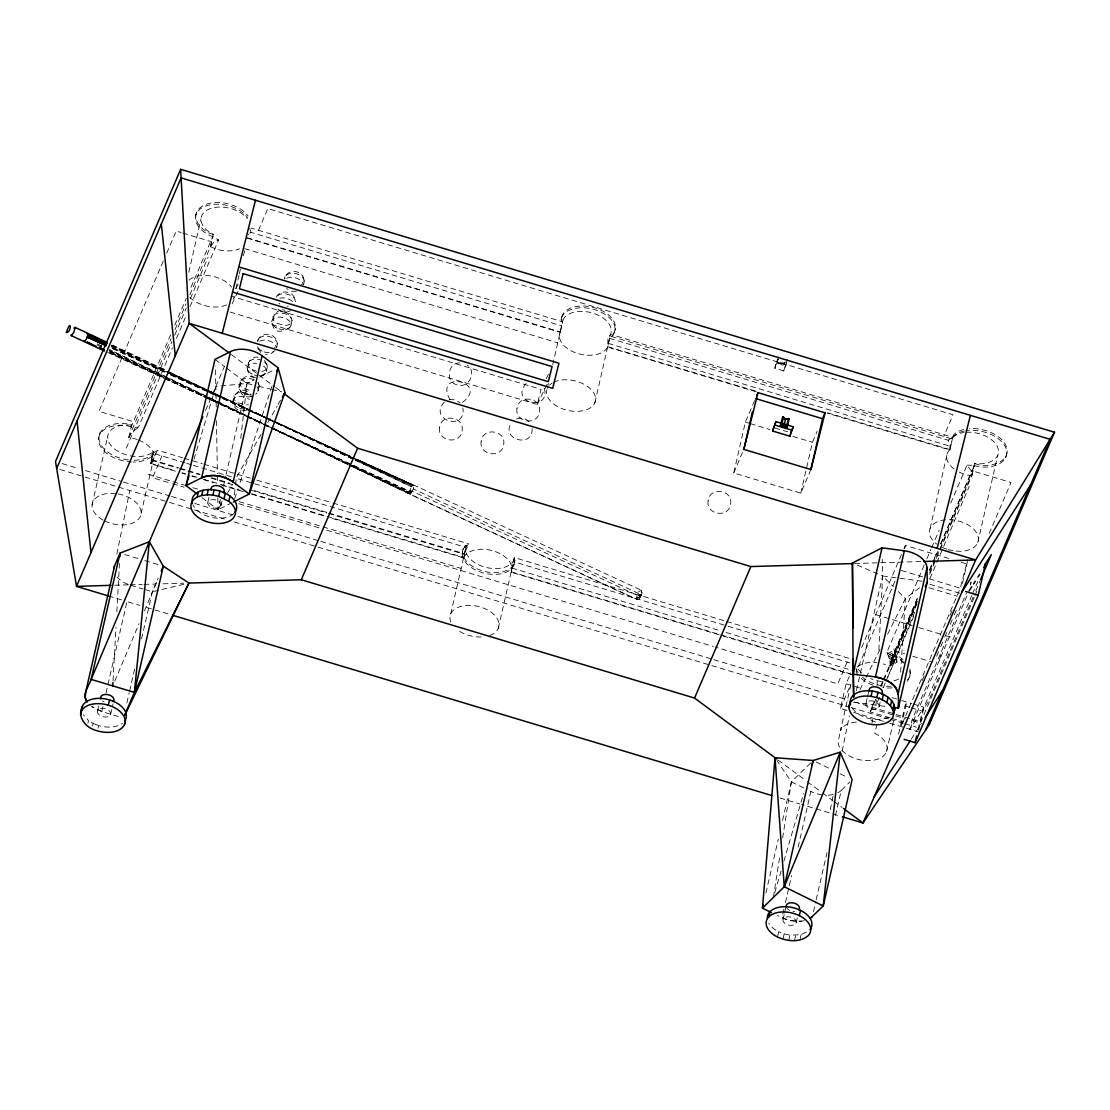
<?xml version="1.0" encoding="UTF-8"?>
<svg xmlns="http://www.w3.org/2000/svg" width="1110" height="1110" viewBox="0 0 1110 1110"><rect width="100%" height="100%" fill="white"/><g stroke="black" fill="none" stroke-linecap="round" stroke-linejoin="round"><path stroke-width="0.75" stroke-dasharray="5 3.75" d="M853.34 675.185L511.127 572.219L514.235 557.567L724.955 620.962M959.317 472.152A24.947 15.179 12.9 0 0 971.666 475.802L971.014 470.446L966.99 465.159L950.687 503.232M924.2 565.101L886.834 652.347C888.68 655.857 891.802 664.432 889.332 666.194A24.947 15.179 12.9 0 0 883.338 663.946M896.88 662.143L896.45 656.163L893.564 648.24L896.88 662.143L890.151 666.264L892.537 656.149L918.692 595.043M876.303 700.008L876.04 705.169L880.022 695.568M876.997 686.216L877.358 679.334M878.856 650.044L882.63 575.951L882.284 559.398M113.053 680.735L115.981 627.275M116.841 611.763L119.492 563.491M532.106 428.585C533.147 449.148 499.375 438.936 511.765 422.466M246.753 410.145C222.985 416.014 235.001 376.942 251.318 395.049M251.332 396.561C233.6 400.294 237.318 369.491 253.732 377.65M255.716 377.4C241.855 375.971 246.808 353.202 260.017 357.684M259.143 385.878L257.922 391.497M267.385 366.647L266.15 372.266M289.863 327.478C260.975 345.904 272.991 290.196 291.666 318.875M277.264 343.573L276.834 347.263M292.027 320.499L290.792 326.132M304.154 280.774L303.724 284.451M900.654 672.202L905.371 598.609L898.184 591.463M234.376 495.032L235.348 486.458M235.542 484.737L236.319 477.883M240.759 438.408L246.961 383.505L254.037 379.925M272.103 427.974L409.548 494.103L636.668 599.497C649.364 586.052 633.338 589.798 637.681 599.553M949.855 450.036L950.007 444.43L948.12 440.198L607.975 337.856L610.542 334.346L952.768 437.312L949.855 450.036L827.519 413.239M954.156 469.031A24.947 15.179 12.9 0 1 949.647 449.827L952.394 439.074L610.139 336.094M773.379 897.435L779.733 856.656M782.647 837.967L791.388 781.884L810.772 762.861M756.423 391.844L607.628 347.083L610.542 334.346A24.947 15.179 12.9 0 0 592.795 313.089A24.947 15.179 12.9 0 0 562.964 320.027L561.688 319.652L561.48 317.987A27.473 16.719 12.9 0 1 595.237 307.928A27.473 16.719 12.9 0 1 613.136 333.777L611.499 336.51L612.734 335.525A27.473 16.719 12.9 0 0 594.835 309.676A27.473 16.719 12.9 0 0 561.077 319.736L561.285 321.4L561.688 319.652M247.128 238.123L560.148 332.306A24.947 15.179 12.9 0 0 577.908 353.563A24.947 15.179 12.9 0 0 607.739 346.625L607.975 337.856M234.016 395.854L234.585 399.822A7.395 4.509 12.9 0 0 237.665 402.722L246.045 404.928A9.851 5.994 12.9 0 0 248.376 404.623M240.051 381.757L240.62 385.725A7.395 4.509 12.9 0 0 243.7 388.611L250.832 390.762M248.279 362.526L248.848 366.494A7.395 4.509 12.9 0 0 251.928 369.394L256.549 371.198M257.867 340.992C259.851 331.46 275.488 332.417 276.903 341.949M272.935 316.378L273.49 320.346A7.395 4.509 12.9 0 0 276.584 323.246L284.965 325.452A9.851 5.994 12.9 0 0 291.236 318.07A9.851 5.994 12.9 0 0 277.375 313.27L273.865 315.032M303.793 279.137C302.586 269.189 285.256 268.814 284.937 278.999M514.263 557.942L513.528 561.688L726.356 625.721M116.869 554.098L129.773 490.495M833.041 796.203L829.642 812.936L801.462 804.459M842.212 751.026L849.344 715.881M210.539 246.711L213.286 234.418L212.565 234.099A24.947 15.179 12.9 0 1 208.805 209.207A24.947 15.179 12.9 0 1 247.225 218.67M189.865 294.816L210.623 246.351L212.884 236.166L190.309 288.877M785.228 362.026C784.506 367.882 775.155 364.718 778.11 359.626M332.931 503.01L468.545 543.817L465.95 547.383L463.536 557.9L331.058 518.037M99.775 434.551L100.177 432.803M92.088 504.745L107.753 436.355M128.788 437.659L131.646 425.088L126.651 423.812A29.013 17.663 12.9 0 0 98.956 438.422A29.013 17.663 12.9 0 0 128.51 459.942M196.026 214.549L196.428 212.801M188.797 272.227L201.021 218.85M87.898 723.221L88.495 720.598L83.361 714.757M175.38 471.195L150.544 463.73L153.777 451.576L151.792 456.141A29.013 17.663 12.9 0 1 133.131 462.024M141.095 513.555L153.943 457.445M92.56 726.079L93.171 723.442L88.495 720.598M97.583 710.802L98.651 706.126M97.971 728.202L98.582 725.565A22.672 13.806 12.9 0 0 122.516 723.248M102.953 706.487L101.787 711.538L121.878 717.587M106.033 693.029L126.859 602.119M110.556 714.701A6.799 4.135 12.9 0 0 102.245 708.444A6.799 4.135 12.9 0 0 99.4 715.104A6.799 4.135 12.9 0 0 110.556 714.701L113.053 703.795M126.887 702.894L129.204 692.793M129.593 691.114L134.601 669.233M141.539 638.93L152.334 591.796L158.147 578.227M235.944 288.642L238.969 275.433M239.344 273.781L240.481 268.842M243.506 255.633L244.63 250.68M207.917 501.928L208.985 497.252M202.048 497.696L218.046 509.754L220.349 499.653M223.443 486.18L225.746 476.079M226.135 474.4L246.961 383.505L225.635 367.438M220.89 505.841A6.799 4.135 12.9 0 0 212.593 499.583A6.799 4.135 12.9 0 0 209.734 506.243A6.799 4.135 12.9 0 0 220.89 505.841L221.972 501.165M462.176 553.377L462.579 551.615M465.381 545.329L463.855 548.146A26.751 16.289 12.9 0 0 482.212 572.635A26.751 16.289 12.9 0 0 514.638 563.172L514.957 560.245L513.93 559.939A24.947 15.179 12.9 0 1 484.099 566.877A24.947 15.179 12.9 0 1 466.353 545.62L464.257 546.398A26.751 16.289 12.9 0 0 482.614 570.887A26.751 16.289 12.9 0 0 515.04 561.424M450.688 614.01L466.353 545.62M251.692 493.728L463.647 557.497L464.951 553.099A21.798 4.121 -68.6 0 1 467.81 545.329L468.323 543.969M561.077 319.736L561.48 317.987M547.299 388.417L548.465 383.352M552.711 364.774L562.964 320.027M498.265 628.329L513.93 559.939M514.957 560.245L514.638 563.172M594.891 402.736L610.542 334.346M614.968 330.156L615.37 328.407M810.897 469.558L800.796 493.145L733.738 472.971L745.393 422.119L754.814 400.099M786.685 362.54L783.716 370.948L774.808 368.256L777.361 359.39M774.808 368.256L778.485 356.74M783.716 370.948L787.392 359.432M800.796 493.145L812.437 442.293L817.154 431.29M765.942 892.981L778.29 839.118M782.522 820.595L791.388 781.884L776.958 760.586M777.527 937.02L778.734 931.762A22.672 13.806 12.9 0 1 768.772 923.09M783.882 909.326L781.953 917.734L790.237 920.592L801.67 921.175M785.422 902.583L791.583 875.651M798.145 847.041L810.869 791.486L806.373 789.265M783.147 919.122L784.215 914.446M784.576 912.878L785.644 908.202M782.938 939.143L784.146 933.885L778.734 931.762M847.041 710.358L840.492 708.388L846.111 683.829L850.829 672.827M788.724 940.392L789.932 935.133L801.045 934.731L809.107 930.666M796.12 923.02A6.799 4.135 12.9 0 0 787.822 916.763A6.799 4.135 12.9 0 0 784.964 923.423A6.799 4.135 12.9 0 0 796.12 923.02L797.549 916.791M850.898 684.592L840.478 730.685L842.504 727.549A24.947 15.179 12.9 0 1 856.975 722.069M794.496 940.683L795.703 935.425M856.42 690.42L882.63 575.951L852.438 563.034M800.143 938.685L801.045 934.731M813.477 911.587L815.794 901.5M816.183 899.808L826.978 852.674M835.455 815.642L841.241 790.389L849.719 782.078M866.036 703.185L867.104 698.509M867.465 696.941L868.533 692.265M904.622 548.701L905.371 545.426L951.214 559.204M890.081 717.851L870.295 711.912L875.193 698.856M871.919 723.137L872.821 719.197M879.009 707.084A6.799 4.135 12.9 0 0 870.712 700.826A6.799 4.135 12.9 0 0 867.854 707.486A6.799 4.135 12.9 0 0 879.009 707.084L880.077 702.408M876.928 724.275L874.86 733.294L879.3 735.902A24.947 15.179 12.9 0 1 872.821 760.322A24.947 15.179 12.9 0 1 838.064 741.938L841.283 727.189M903.11 659.617A28.041 17.066 12.9 0 0 897.268 655.774L893.023 654.206L890.123 666.666L917.387 602.661M930.097 528.471L947.316 453.241M886.529 751.664L893.827 719.766M909.381 677.738L909.784 675.976M898.559 734.126L905.038 705.891L906.676 702.061L901.056 726.606L960.317 588.189L929.223 578.837M912.975 703.948L923.978 707.264L909.867 729.256L911.865 720.487L966.421 593.087M971.861 474.955L974.261 465.284L971.861 475.441L939.837 550.56M971.847 475.802L974.649 463.536L980.81 463.813A24.947 15.179 12.9 0 0 997.543 447.066A24.947 15.179 12.9 0 0 967.129 432.248M918.15 729.367L922.341 711.094L971.791 595.584M918.692 730.352L923.978 707.264M939.49 660.048L941.502 651.279M960.649 586.732L967.601 559.773M962.439 583.402L967.393 561.813M977.771 542.582L997.807 455.086M970.459 584.998L971.139 582.07L969.113 586.788M1005.577 457.764L1005.979 456.016M560.148 332.306L562.562 321.789L251.29 228.133M230.048 312.035L537.282 404.47L541.042 389.388L232.156 296.453M640.262 595.626L638.583 595.39L641.192 595.335A2.955 0.694 21.5 0 0 641.802 594.946L413.406 488.969L413.836 485.098L357.031 459.346M138.736 440.073A24.947 15.179 12.9 0 1 152.722 461.233L150.544 463.73L152.958 453.213L157.648 450.271L182.456 457.736M774.822 892.482L781.051 871.031M783.924 861.138L803.598 793.483M194.014 459.193L215.867 386.405L215.201 366.161M150.544 463.73L157.648 450.271M234.696 498.626L237.942 488.816M240.121 482.281L272.13 385.794M638.777 595.321L638.75 595.293A2.914 2.83 -65 0 0 641.136 590.131L413.836 485.098C411.227 486.346 408.189 491.869 409.923 494.089L637.057 599.483M641.15 595.473L639.221 594.238L640.137 595.765A2.955 0.694 21.5 0 1 638.874 596.001L409.978 490.231M257.367 341.394L258.158 339.452M284.257 278.596L285.048 276.654M883.352 687.562L885.35 682.761M886.016 681.152L914.626 612.304M114.788 681.11L139.055 623.64M144.439 610.861L157.925 578.934M163.309 261.114L98.984 411.338L133.436 421.703M166.694 253.205L176.171 231.074L181.083 232.559M131.646 425.088L127.372 424.95A24.947 15.179 12.9 0 0 111.902 446.511A24.947 15.179 12.9 0 0 152.722 452.172L153.36 451.451M213.286 234.418L208.957 232.989A28.027 17.066 12.9 0 1 204.739 204.85A28.027 17.066 12.9 0 1 248.057 215.978M170.676 334.734L131.133 427.114L138.403 427.239L172.383 347.86M174.742 325.244L186.258 298.368M137.238 439.518A24.947 15.179 12.9 0 0 130.952 437.853L128.718 437.631L170.954 338.98M174.964 329.642L185.994 303.863M126.304 448.149L171.953 341.547M174.686 335.178L186.258 308.122M190.351 298.576L208.07 257.215M176.462 338.342L185.98 316.114M190.06 306.596L218.601 239.913L208.555 234.751A28.027 17.066 12.9 0 1 204.337 206.599A28.027 17.066 12.9 0 1 247.655 217.74M161.907 455.905L152.556 477.744L170.801 483.238M258.505 230.297L267.801 208.569L953.046 414.738L943.736 436.466M205.558 410.478L224.511 366.203M733.738 472.971L742.493 452.519M847.138 662.073L837.786 683.913L715.007 646.977M861.596 647.657L903.36 550.144M904.026 548.562L905.371 545.426M840.492 708.388L850.704 684.523M894.979 581.113L856.157 671.786A28.041 17.066 12.9 0 0 857.739 674.547M926.905 558.746L930.985 549.228M931.665 547.646L939.143 530.192M893.023 654.206L897.38 656.995A24.947 15.179 12.9 0 1 903.415 663.35M974.649 463.536L979.533 465.048A29.054 17.691 12.9 0 0 1006.728 447.705A29.054 17.691 12.9 0 0 969.377 428.64M929.611 569.541L933.704 559.981M934.398 558.385L937.797 550.421M940.531 544.039L974.261 465.284M917.249 599.15L890.081 662.601L896.797 658.48M929.458 570.609L937.617 551.573M941.003 543.65L971.569 472.277M880.632 686.133L882.686 681.373M883.366 679.778L917.401 600.274M917.443 601.107L890.928 663.156M929.694 572.482L972.596 472.305M870.295 711.912L875.748 699.189M881.201 686.466L883.241 681.693M883.921 680.097L917.276 602.189M929.625 574.411L939.171 551.767M887.722 677.183L914.279 615.162M929.944 578.574L969.252 486.319M922.049 680.652L924.269 675.643M949.966 615.453L952.103 610.653M936.618 656.218L940.031 648.254M940.725 646.658L944.124 638.68M944.818 637.085L946.858 632.312M950.271 624.333L953.684 616.369M954.364 614.774L956.418 610M989.176 533.494L1011.016 482.489L971.93 470.723M909.867 729.256L967.101 595.557M972.471 594.016L977.854 581.432M973.012 597.277L928.376 701.534L922.341 711.094L911.324 707.791M975.718 590.964L979.769 581.487M974.178 597.36L920.37 723.04L910.921 720.21M974.857 595.765L976.911 590.992M128.718 437.631L131.993 432.359L138.403 427.239M413.406 488.969L409.923 494.089L272.172 428.418M210.623 246.351L214.202 241.73L218.601 239.913M235.82 288.85L238.761 282.759M232.059 303.932L238.678 290.251M546.189 378.746L548.395 374.181M537.282 404.47L547.577 383.186M859.889 689.837L865.287 679.015M866.05 677.461L879.925 649.641M887.639 634.171L905.371 598.609L920.426 587.121M640.192 595.626L640.9 594.613L639.415 595.432M248.349 234.904L248.751 234.168M153.777 451.576L152.195 454.379A29.013 17.663 12.9 0 1 133.533 460.262M232.198 502.608L218.046 509.754L223.179 500.735M227.467 493.215L232.614 484.196M236.902 476.676L260.905 434.593M267.76 422.577L277.195 406.038M278.055 404.539L280.622 400.03M911.185 739.316L921.369 723.442M276.265 297.161C280.122 289.113 293.498 290.82 295.01 299.658M275.086 350.552L270.909 353.743L265.595 354.326M265.207 373.612L259.574 377.331M255.675 394.314L256.979 392.843M444.388 402.014C427.614 419.844 466.477 431.998 462.87 407.925M526.182 383.436C508.699 403.249 551.781 412.601 544.053 387.293M249.625 233.058L250.999 232.378L561.854 325.91M952.796 437.312L956.265 434.842A24.947 15.179 12.9 0 1 964.118 432.512M285.991 275.308L289.488 273.532A9.851 5.994 12.9 0 1 302.073 276.778A9.851 5.994 12.9 0 1 301.407 284.715M277.209 295.815L280.719 294.053A9.851 5.994 12.9 0 1 291.472 295.926A9.851 5.994 12.9 0 1 295.08 302.822M259.102 338.106L262.598 336.344A9.851 5.994 12.9 0 1 275.183 339.591A9.851 5.994 12.9 0 1 274.517 347.527M249.223 361.18L252.719 359.418A9.851 5.994 12.9 0 1 260.073 359.793M240.981 380.411L244.491 378.649A9.851 5.994 12.9 0 1 254.19 379.939M234.945 394.508L238.456 392.746A9.851 5.994 12.9 0 1 251.748 396.742M638.861 599.233L642.149 594.696L641.594 590.562M948.12 440.198L952.768 437.312M887.611 653.929L894.327 649.808M888.291 655.51L895.021 651.404M888.874 657.106L895.59 652.999M889.36 658.702L896.075 654.581M889.734 660.284L896.45 656.163M889.998 661.837L896.727 657.717M890.164 663.35L896.88 659.243M890.206 664.835L896.936 660.714M290.529 310.675C286.158 313.519 279.609 312.146 276.834 307.72M259.698 377.081L275.266 369.228M462.468 402.389C490.079 381.826 433.358 369.45 449.938 399.683M516.441 418.956C521.173 416.985 527.292 418.748 530.094 423.104M636.432 597.735A2.928 2.081 10.8 0 0 639.971 595.598L640.276 595.46M183.927 584.248L152.334 591.796L144.619 589.465M296.342 291.444L290.959 291.181L286.602 288.517M459.623 362.859C447.51 362.914 445.249 381.965 457.015 384.823C468.448 389.194 477.356 372.141 467.338 365.176M449.245 399.544L455.267 399.836L460.137 402.819M804.264 920.703C795.024 922.688 785.547 920.024 777.458 915.514M114.58 585.234L128.399 584.831M130.134 584.776L142.233 584.429M143.967 584.373L156.066 584.013M162.99 583.818L183.733 583.208M854.603 563.505L922.035 561.521M966.99 465.159L974.067 465.284M956.154 551.101L960.774 551.309A24.947 15.179 12.9 0 0 975.967 531.829A24.947 15.179 12.9 0 0 939.449 521.02A24.947 15.179 12.9 0 0 936.937 544.247M287.06 306.166L288.309 306.221M922.119 581.21L882.63 575.951L893.397 586.69M853.715 702.2L888.055 706.765M948.065 549.672L952.838 550.685M784.146 933.885L789.932 935.133M251.901 384.671L246.961 383.505L215.867 386.405L216.228 406.968M258.505 386.238L270.063 388.986M271.7 389.374L281.607 391.733M974.15 465.534L979.131 466.797A29.054 17.691 12.9 0 0 1005.965 448.343A29.054 17.691 12.9 0 0 965.797 430.763M131.244 426.837L126.249 425.56A29.013 17.663 12.9 0 0 98.665 441.253A29.013 17.663 12.9 0 0 131.493 461.982M776.223 362.026L785.145 364.704M777.055 362.984L785.963 365.662M608.238 343.365L950.132 446.234M247.225 237.804L560.231 331.987M607.711 346.667L756.534 391.386M827.574 412.823L949.98 449.592M244.713 248.64L557.733 342.824M182.734 233.044L210.623 241.439M774.988 427.988L787.573 431.776M745.393 422.119L748.653 423.104M750.291 423.604L769.924 429.501M792.817 436.396L812.437 442.293M961.024 562.159L969.086 564.588M901.389 570.457L922.674 576.867M929.833 584.262L959.498 593.198M929.028 587.773L957.042 596.209M875.748 614.635L912.198 625.596M918.816 627.594L943.666 635.073M945.332 635.558L953.615 638.056M894.813 650.835L904.581 653.776M912.725 656.218L932.261 662.101M184.107 458.236L202.298 463.716M203.949 464.202L250.25 478.146M256.868 480.131L331.279 502.525M726.62 621.461L851.065 658.91M185.093 462.87L152.958 453.213L150.655 463.328L175.519 470.806M186.744 463.369L191.711 464.868M193.376 465.367L231.463 476.828M238.095 478.826L252.997 483.308M254.648 483.807L465.95 547.383M728.007 626.22L849.941 662.906M152.042 459.79L178.516 467.754M180.167 468.24L186.785 470.238M188.436 470.737L200.022 474.22M211.608 477.702L229.798 483.183M254.62 490.648L327.408 512.542M329.059 513.042L464.715 553.848M512.043 568.098L719.502 630.522M726.148 632.506L853.951 670.967M151.376 460.206L177.877 468.17M179.529 468.67L199.398 474.65M210.997 478.132L232.517 484.612M250.735 490.093L326.909 513.014M328.574 513.514L464.355 554.362M182.137 472.804L185.453 473.79M192.072 475.788L197.039 477.286M203.671 479.27L240.093 490.231M511.21 571.803L853.41 674.769M182.012 473.193L185.315 474.192M191.947 476.19L195.263 477.175M203.532 479.673L213.467 482.656M221.75 485.153L243.284 491.633M251.568 494.116L324.425 516.039M846.111 683.829L860.847 688.269M891.941 697.621L900.127 700.091M901.764 700.577L911.393 703.476M148.13 474.248L171.315 481.227M172.98 481.726L184.565 485.209M192.849 487.706L197.816 489.191M239.219 501.651L461.122 568.417M172.466 483.738L184.08 487.235M238.83 503.704L320.124 528.166M326.77 530.164L713.355 646.478M905.038 705.891L909.756 707.306M62.132 463.564L78.713 468.559M85.345 470.557L121.822 481.532M123.487 482.031L169.913 495.99M171.578 496.489L188.159 501.484M194.791 503.482L236.25 515.956M237.901 516.455L319.153 540.889M320.804 541.389L712.148 659.132M713.799 659.631L848.109 700.049M854.742 702.033L894.549 714.008M896.2 714.507L921.078 722M871.1 708.402L894.174 715.339M895.825 715.839L905.718 718.808M891.732 718.35L903.262 721.819M59.912 469.474L167.915 501.97M169.566 502.469L192.779 509.448M194.444 509.948L225.94 519.438M234.238 521.922L710.109 665.098M711.774 665.598L849.386 707.014M851.051 707.5L888.624 718.808M890.262 719.308L903.332 723.234M904.969 723.734L916.402 727.175M853.59 712.329L887.958 722.666M889.596 723.165L918.358 731.809M124.695 554.542L140.137 559.19M144.772 560.578L160.228 565.226M130.702 585.289L143.065 589.008M108.378 595.931L121.642 599.927M128.274 601.925L139.874 605.408M146.506 607.406L171.384 614.885M779.9 797.979L799.797 803.959M832.833 813.894L840.769 816.294M892.62 655.954L896.866 657.522A28.041 17.066 12.9 0 1 905.052 663.544M871.031 720.265L877.275 722.776M942.099 547.369L947.898 549.616M93.171 723.442L98.582 725.565M210.47 246.684L215.576 248.876A24.947 15.179 12.9 0 0 239.496 248.779M170.801 374.93L205.517 390.678M207.098 391.386L246.559 409.271M248.127 409.992L271.811 420.718M273.379 421.439L350.718 456.488M170.704 374.944L208.541 392.108M210.109 392.829L221.14 397.838M222.722 398.546L249.514 410.714M251.096 411.421L274.739 422.161M276.321 422.868L350.399 456.501M356.712 459.36L413.461 485.112L356.782 459.179M166.264 371.975L111.153 346.764L169.289 373.501M167.832 372.696L246.559 408.73M248.141 409.451L271.756 420.26M278.055 423.146L350.482 456.293M170.857 374.223L208.583 391.552M210.151 392.274L221.167 397.325M222.735 398.06L249.459 410.325M251.026 411.047L271.464 420.44M277.764 423.326L354.784 458.708M356.365 459.429L412.962 485.431L353.271 457.806M107.656 352.425L206.89 398.101M208.472 398.823L219.489 403.901M221.07 404.623L265.165 424.922M266.747 425.643L273.046 428.543M274.614 429.265L411.657 492.327L272.089 427.738M111.361 345.876L166.347 371.323M167.915 372.044L246.448 408.383M248.029 409.118L273.157 420.745M274.725 421.467L351.69 457.084M163.878 377.664L108.988 352.258L163.725 377.872M165.445 378.385L245.421 415.404M246.989 416.125L262.681 423.382M264.249 424.103L270.521 427.017M111.319 345.931L169.331 372.932M170.898 373.654L208.541 391.164M210.109 391.899L221.084 397.005M222.652 397.741L271.256 420.357M277.528 423.271L354.354 459.027M355.921 459.762L412.365 486.027L352.813 458.152M165.293 378.593L245.116 415.82M246.684 416.541L262.335 423.84M263.889 424.575L270.16 427.489M271.714 428.224L348.415 463.98M111.458 345.182L166.306 370.851M167.874 371.586L205.489 389.194M207.057 389.929L218.032 395.063M219.6 395.798L246.24 408.272M247.807 409.007L265.04 417.069M266.608 417.804L272.88 420.745M274.447 421.481L351.246 457.417M163.836 377.261L109.071 351.579L163.683 377.4M165.404 377.997L245.185 415.404M246.753 416.139L262.39 423.479M263.958 424.214L270.216 427.142M271.784 427.877L348.443 463.827M111.402 345.238L169.289 372.53M170.843 373.279L208.389 390.984M209.956 391.719L220.904 396.881M222.472 397.616L275.655 422.702M277.209 423.437L353.854 459.582M355.422 460.317L411.727 486.874L355.394 460.164M165.251 378.135L244.894 415.709M246.462 416.444L262.071 423.812M263.639 424.547L269.883 427.489M271.437 428.224L347.957 464.313M349.525 465.048L410.436 493.784L349.581 464.868M112.845 345.141L169.192 371.85M170.746 372.599L208.305 390.401M209.873 391.15L220.821 396.339M222.388 397.089L267.774 418.609M269.328 419.344L275.599 422.313M277.153 423.063L353.84 459.415M109.279 350.732L163.892 376.665M165.459 377.414L245.032 415.209M246.587 415.959L262.196 423.368M271.561 427.808L348.013 464.133M109.363 350.815L203.283 395.59M204.85 396.339L215.812 401.556M217.38 402.306L245.56 415.737M247.114 416.486L262.779 423.951M264.346 424.686L270.604 427.669M244.977 414.821L109.585 349.761L203.394 394.91M251.207 417.818L262.099 423.049M271.437 427.544L347.68 464.174M349.234 464.923L409.923 494.089M204.948 395.66L215.881 400.918M217.449 401.667L245.56 415.195M247.114 415.959L262.737 423.465M264.305 424.214L270.549 427.225M816.183 761.973L831.168 769.355M840.159 773.781L847.638 777.486M791.388 781.884L804.875 788.53M275.641 327.325L276.931 328.06M260.878 350.399L262.168 351.135M250.999 373.473L252.289 374.209M242.757 392.704L244.061 393.426M236.721 406.801L238.026 407.537M886.834 652.347L892.537 656.149M231.31 354.589L257.686 374.139M259.074 375.166L274.337 386.488M275.724 387.515L281.288 391.636M778.082 760.003L805.929 780.649M807.331 781.69L821.247 792.013M822.635 793.039L832.389 800.268M833.776 801.295L842.129 807.497M214.979 359.404L224.303 366.439M260.864 352.411L257.825 348.582L256.923 345.085M264.596 360.403L267.024 365.023M272.061 323.634L274.628 326.715L279.012 328.865A9.851 5.994 12.9 0 0 290.973 325.632A9.851 5.994 12.9 0 0 282.106 317.321A9.851 5.994 12.9 0 0 271.7 322.011M257.298 346.708L259.865 349.789L264.236 351.939A9.851 5.994 12.9 0 0 273.573 351.606M247.419 369.783L249.986 372.849L254.356 375.013A9.851 5.994 12.9 0 0 256.882 375.555M239.177 389.013L241.744 392.08L246.129 394.244A9.851 5.994 12.9 0 0 251.151 394.91M233.142 403.11L235.708 406.177L240.093 408.341A9.851 5.994 12.9 0 0 247.447 408.716M639.984 595.598L639.027 594.308A2.914 2.761 69.7 0 1 637.057 599.483M249.722 228.202L250.999 232.378M258.255 382.381L258.783 384.254M216.464 420.662L217.407 473.776M217.435 475.482L217.56 482.337M217.824 497.752L218.046 509.754M784.784 362.318A3.705 2.248 12.9 0 1 779.789 362.443A3.705 2.248 12.9 0 1 778.485 359.127M232.781 401.487A9.851 5.994 12.9 0 1 238.65 396.631A9.851 5.994 12.9 0 1 249.25 399.364M286.574 278.332A9.851 5.994 12.9 0 1 297.105 278.402A9.851 5.994 12.9 0 1 303.224 284.854M256.854 386.738A9.851 5.994 12.9 0 1 255.466 393.911M238.816 387.376A9.851 5.994 12.9 0 1 253.246 384.018M257.784 382.645A9.851 5.994 12.9 0 1 256.396 389.818M263.514 366.036A9.851 5.994 12.9 0 1 259.379 375.679M247.044 368.159A9.851 5.994 12.9 0 1 256.618 363.331M264.457 361.943A9.851 5.994 12.9 0 1 260.323 371.6M259.671 341.131A9.851 5.994 12.9 0 1 270.216 341.214A9.851 5.994 12.9 0 1 276.321 347.666M284.868 310.19A9.851 5.994 12.9 0 1 282.356 309.648M279.775 298.132A9.851 5.994 12.9 0 1 293.068 302.128M279.928 304.015A7.395 4.509 12.9 0 1 278.901 303.405M127.927 584.332A22.672 13.806 12.9 0 1 117.022 576.936M104.007 701.922A6.799 4.135 12.9 0 1 102.606 701.076M898.656 678.987A24.947 15.179 12.9 0 1 893.716 680.846M881.576 681.485A24.947 15.179 12.9 0 1 870.629 678.598M861.762 673.104A24.947 15.179 12.9 0 1 857.211 667.165M553.501 382.326A24.947 15.179 12.9 0 1 592.879 391.552A24.947 15.179 12.9 0 1 574.966 411.352A24.947 15.179 12.9 0 1 546.869 389.665M549.672 385.004A24.947 15.179 12.9 0 1 552.086 383.13M118.104 493.964A24.947 15.179 12.9 0 1 140.11 516.899A24.947 15.179 12.9 0 1 104.409 520.812M103.036 520.09A24.947 15.179 12.9 0 1 93.073 501.401A24.947 15.179 12.9 0 1 116.494 493.714M909.465 670.676A28.041 17.066 12.9 0 1 907.147 681.443M892.163 687.867A28.041 17.066 12.9 0 1 882.686 687.645M873.154 685.286A28.041 17.066 12.9 0 1 859.653 676.85M463.536 557.9A24.947 15.179 12.9 0 1 493.367 550.948A24.947 15.179 12.9 0 1 511.127 572.219M450.854 622.016A24.947 15.179 12.9 0 1 465.284 605.56A24.947 15.179 12.9 0 1 496.101 616.924A24.947 15.179 12.9 0 1 488.386 635.85M481.143 636.96A24.947 15.179 12.9 0 1 457.348 629.8M964.285 431.041A29.054 17.691 12.9 0 0 953.532 436.133L951.922 438.936L953.934 434.385A29.054 17.691 12.9 0 1 967.767 428.793M857.239 666.93A24.947 15.179 12.9 0 1 876.955 662.67M226.648 304.889A24.947 15.179 12.9 0 1 189.921 297.383M189.075 280.122A24.947 15.179 12.9 0 1 231.56 287.06M234.266 296.564A24.947 15.179 12.9 0 1 233.377 299.062M909.867 668.914A28.041 17.066 12.9 0 1 907.55 679.695M891.011 686.23A28.041 17.066 12.9 0 1 862.428 677.308M858.141 672.799A28.041 17.066 12.9 0 1 855.865 668.456M841.241 790.389A22.672 13.806 12.9 0 1 837.759 792.831M833.18 794.455A22.672 13.806 12.9 0 1 824.966 795.121M822.066 794.857A22.672 13.806 12.9 0 1 810.869 791.486M794.663 911.352A6.799 4.135 12.9 0 1 792.942 911.255M789.585 910.255A6.799 4.135 12.9 0 1 787.101 908.382M888.513 717.171A22.672 13.806 12.9 0 1 851.051 705.904M233.877 513.486A22.672 13.806 12.9 0 1 211.788 517.44A22.672 13.806 12.9 0 1 192.932 504.662M439.615 427.558C437.062 441.822 460.886 445.068 462.107 430.541C464.674 416.278 440.85 413.031 439.615 427.558M481.199 441.364C478.632 455.627 502.455 458.874 503.69 444.347C506.243 430.083 482.434 426.837 481.199 441.364M516.996 408.563C514.443 422.827 538.253 426.073 539.488 411.546C542.055 397.283 518.231 394.036 516.996 408.563M708.138 500.874C705.585 515.137 729.395 518.398 730.63 503.871C733.197 489.607 709.373 486.346 708.138 500.874M101.787 711.538L91.714 706.571L101.787 711.538M164.488 372.072L110.833 347.749L164.391 372.072M411.019 493.173L349.983 464.715L411.019 493.173M101.482 347.028L96.792 344.794L101.537 347.083M101.815 346.029L97.139 343.781L101.87 346.07"/><path stroke-width="1.5" d="M71.151 334.748L71.29 335.65L104.506 350.982M112.776 685.897L112.956 682.456M119.866 556.596L120.06 553.141L149.364 541.708L202.852 416.805M898.781 701.298L898.351 708.138L894.91 707.681M810.73 917.956L823.218 905.94L852.133 779.692L840.214 752.205L813.186 760.489L775.03 757.741L762.473 908.133L771.464 912.573M124.708 715.034L134.393 692.404L149.364 541.708L163.309 566.155L188.922 583.055L301.309 579.753L694.555 698.065L776.695 758.976M80.544 715.034L82.431 706.237A22.672 13.806 12.9 0 1 109.557 699.924A22.672 13.806 12.9 0 1 125.694 719.252L124.5 724.511A22.672 13.806 12.9 0 1 97.375 730.824C86.386 728.34 76.548 717.67 82.431 706.237M87.343 701.95C81.377 694.735 88.869 686.369 91.145 679.389L120.06 553.141L114.566 565.961L85.65 692.21L85.192 697.607L86.774 701.354M124.5 724.511A22.672 13.806 12.9 0 0 108.35 705.197L109.557 699.924M149.364 541.708L91.145 679.389L134.393 692.404L163.309 566.155L161.297 570.956M229.978 496.031L228.771 501.304A22.672 13.806 12.9 0 1 229.187 521.187A22.672 13.806 12.9 0 1 197.635 516.996A22.672 13.806 12.9 0 1 197.219 497.1L198.412 491.841C208.694 487.401 220.973 489.787 229.978 496.031A22.672 13.806 12.9 0 1 234.751 512.515M233.613 501.9L249.181 494.061L284.909 392.51L278.097 367.798L262.099 355.755A22.672 13.806 12.9 0 0 230.547 351.565L201.631 477.813L186.064 485.653L196.72 493.686M197.219 497.1L201.784 495.476L202.991 490.218M201.784 495.476L207.14 494.796L208.347 489.524M207.14 494.796L212.912 495.074L214.105 489.815M228.771 501.304L218.698 496.323L219.891 491.064M224.109 498.445L225.302 493.187M262.099 355.755L233.183 482.004L249.181 494.061L278.097 367.798L277 371.073M756.742 395.59L758.005 392.649L825.063 412.823L810.897 469.558L743.839 449.383L752.483 411.657M781.981 425.172L781.537 421.869L780.33 426.004L786.824 427.96L787.476 425.102L793.234 426.837L789.904 436.23L772.602 431.027L775.932 421.633L782.425 423.59M772.602 431.027L775.932 421.633M780.33 426.004L782.689 416.833L783.48 417.235A3.025 1.845 12.9 0 0 788.266 418.678L789.182 418.789L786.824 427.96M781.551 424.755L781.704 422.327M783.41 417.055L781.87 424.256A3.025 1.845 12.9 0 0 782.12 424.617M782.425 423.201L783.563 423.881L782.508 425.546M785.547 418.72L783.938 425.727A3.025 1.845 12.9 0 1 782.897 425.269M788.461 418.567L786.657 425.699A3.025 1.845 12.9 0 1 786.185 425.851M789.904 436.23L790.445 433.899M810.897 469.558L822.538 418.706L825.063 412.823M763.25 904.761L762.473 908.133L784.27 886.737L840.214 752.205L823.218 905.94L784.27 886.737L775.03 757.741M800.532 910.366L799.339 915.625A22.672 13.806 12.9 0 1 807.9 935.938C799.366 942.876 786.934 941.28 777.527 937.02A22.672 13.806 12.9 0 1 768.952 916.721L770.16 911.463M784.27 886.737L813.186 760.489L811.757 765.442M882.048 547.827L852.438 563.034L853.132 674.075C865.758 676.601 880.383 675.116 891.302 683.26C899.877 688.533 898.517 699.564 898.351 708.138L927.266 581.89L926.961 567.821A22.672 13.806 12.9 0 0 904.359 550.796L882.048 547.827L853.132 674.075L853.618 697.233M850.607 704.656A22.672 13.806 12.9 0 1 872.224 691.072C882.783 692.293 898.642 700.535 893.633 713.355A22.672 13.806 12.9 0 1 871.614 724.455A22.672 13.806 12.9 0 1 849.011 707.431L850.204 702.158M849.011 707.431A22.672 13.806 12.9 0 1 871.017 696.331L872.224 691.072M904.359 550.796L875.443 677.044C884.837 678.557 896.519 683.496 898.045 694.069L926.961 567.821M893.633 713.355C892.662 704.85 884.198 700.008 876.803 697.579L878.01 692.321M882.214 699.702L883.421 694.43M886.89 702.547L888.097 697.288M890.497 705.932L891.705 700.674M892.801 709.623L893.994 704.364M904.095 739.343L915.112 742.659L916.624 736.013M915.112 742.659L978.229 595.251L985.458 563.686L991.272 554.639L980.449 579.906M222.25 333.277L255.466 200.244M743.839 449.383L758.005 392.649M937.159 548.382L970.376 415.348M189.047 475.732L186.064 485.653L214.979 359.404L230.547 351.565M925.268 586.69L927.266 581.89M842.365 816.766L863.011 822.982L929.361 724.483L1054.5 432.234L180.639 169.317L55.5 461.566L76.534 586.357L108.378 595.931M56.666 468.503L181.11 177.877L1050.116 439.338L925.684 729.964M301.309 579.753L357.614 448.246L284.063 393.689M787.476 425.102L787.545 424.089M790.708 432.733L793.234 426.837M694.555 698.065L750.859 566.558L852.868 563.561M983.793 567.557L985.458 563.686M124.931 714.937L188.922 583.055L134.393 692.404M282.342 397.019L284.909 392.51M1054.5 432.234L975.634 559.953L863.011 822.982L843.517 808.524M961.94 591.935L1030.51 485.125M969.127 590.839L971.777 586.718M973.539 583.971L975.301 581.224M977.952 577.103L979.714 574.342M874.111 797.049L910.255 740.759M925.088 717.657L942.695 690.24M73.968 328.074L75.064 327.367L106.588 342.171M809.995 918.275L812.326 916.638M87.177 333.472C89.244 333.943 85.872 341.714 83.902 341.228M786.518 426.24L787.573 425.796L781.26 424.311M111.111 585.331L76.534 586.357L189.158 323.329L180.639 169.317M923.77 561.48L975.634 559.953L189.158 323.329L228.563 352.55M784.937 424.298L785.644 424.381M71.29 335.65L73.94 332.209L75.064 327.367M212.912 495.074L218.698 496.323M871.017 696.331L876.803 697.579M755.494 398.532L822.538 418.706M780.885 424.728L787.379 426.684M775.127 425.144L792.429 430.347M238.816 266.927L558.94 363.248L552.669 388.375L232.545 292.055M965.644 591.463L978.229 595.251M357.614 448.246L750.859 566.558M173.035 615.384L771.616 795.482M106.435 344.6L87.537 335.955L106.394 344.613M91.742 344.28L87.038 342.102L96.431 346.486M104.284 350.08L99.581 347.902L104.257 350.136M106.754 342.976L87.94 334.179L106.713 343.032M161.325 224.067L175.283 355.727M77.048 420.926L90.992 552.572M852.438 563.034L853.035 628.315M853.326 659.243L853.673 697.052M114.039 567.696A22.672 13.806 12.9 0 1 114.566 565.961M100.844 698.953A6.799 4.135 12.9 0 1 108.072 694.652A6.799 4.135 12.9 0 1 113.123 701.603M81.238 711.496A22.672 13.806 12.9 0 1 108.35 705.197M789.182 418.789A3.691 2.248 12.9 0 1 788.697 419.053M786.088 419.261A3.691 2.248 12.9 0 1 782.689 416.833M786.407 907.272A6.799 4.135 12.9 0 1 793.636 902.971A6.799 4.135 12.9 0 1 798.687 909.922M768.952 916.721A22.672 13.806 12.9 0 1 799.339 915.625M767.329 918.095A22.672 13.806 12.9 0 1 794.177 907.98A22.672 13.806 12.9 0 1 809.981 929.708M869.296 691.336A6.799 4.135 12.9 0 1 876.525 687.034A6.799 4.135 12.9 0 1 881.576 693.986M894.84 708.097A22.672 13.806 12.9 0 1 892.87 713.772M211.177 490.093A6.799 4.135 12.9 0 1 218.406 485.791A6.799 4.135 12.9 0 1 223.457 492.743M192.488 503.413A22.672 13.806 12.9 0 1 198.412 491.841M66.378 332.528C71.678 332.556 71.456 316.766 66.378 332.528M243.173 273.643L239.413 288.725L548.298 381.66L552.072 366.577L243.173 273.643M203.796 476.884L201.631 477.813C211.871 473.318 224.248 475.677 233.183 482.004C224.803 476.148 213.675 473.845 203.796 476.884M106.088 345.599L87.163 337.024L106.074 345.612M106.657 343.698L87.801 334.984L106.615 343.739"/></g></svg>
